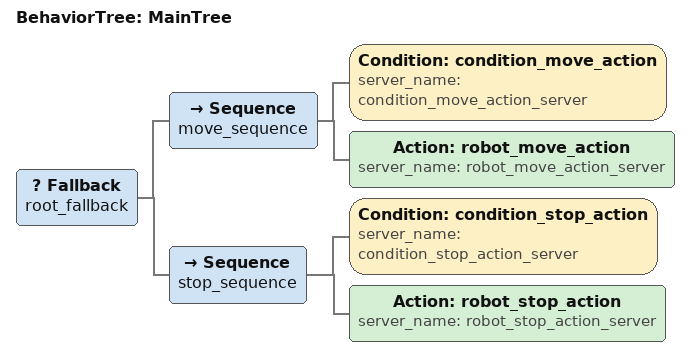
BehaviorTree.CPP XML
<?xml version="1.0" encoding="utf-8" ?>

<root main_tree_to_execute = "MainTree">
	<BehaviorTree ID="MainTree">
		<Fallback name="root_fallback">
			<Sequence name="move_sequence">
				<Condition ID="condition_move_action" server_name="condition_move_action_server"/>
				<Action ID="robot_move_action" server_name="robot_move_action_server"/>
			</Sequence>
			<Sequence name="stop_sequence">
				<Condition ID="condition_stop_action" server_name="condition_stop_action_server"/>
				<Action ID="robot_stop_action" server_name="robot_stop_action_server"/>
			</Sequence>
		</Fallback>
	</BehaviorTree>
</root>
